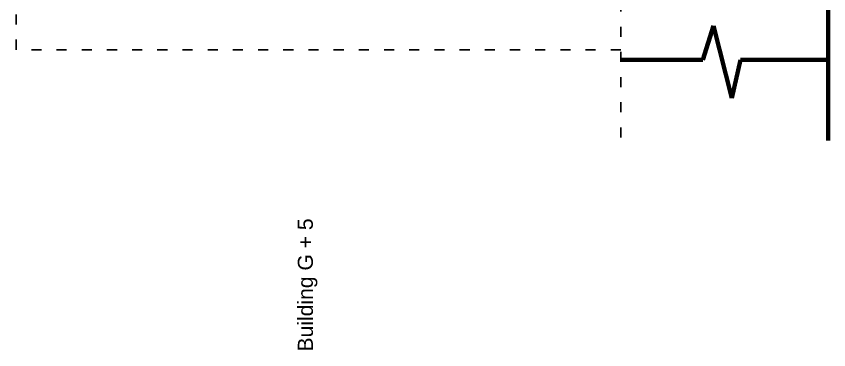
# Model space of a CAD drawing. Header units: inches. Extents: x 2702 to 16065, y 1501 to 3657.
# Drawn here: x 15097 to 16065, y 1501 to 1898 of the extents above; entities that cross this region are included whole.
import ezdxf

# ---------------------------------------------------------------- set-up
doc = ezdxf.new("R2010")
doc.units = ezdxf.units.IN
doc.linetypes.add('ACAD_ISO03W100', pattern=[30, 12, -18])
doc.layers.add('dimensions', color=210, linetype='Continuous')
doc.layers.add('text', color=10, linetype='Continuous')
doc.styles.get("Standard").update_dxf_attribs({"font": 'arial.ttf'})

msp = doc.modelspace()

# ---------------------------------------------------------------- linework, layer by layer
at = {"linetype": 'ACAD_ISO03W100'}
msp.add_line((15817.39, 3175.706), (15817.39, 1749.887), dxfattribs=at)
msp.add_lwpolyline([(15817.39, 1858.231), (15097.39, 1858.231), (15097.39, 2998.231), (15817.39, 2998.231)], dxfattribs=at)
at = {"layer": 'dimensions', "color": 7, "lineweight": 100, "true_color": 0xffffff}
for p, q in [((16064.335, 3175.706), (16064.335, 1749.887)), ((15914.915, 1846.293), (15927.844, 1886.857)), ((15927.844, 1886.857), (15949.619, 1800.539)), ((15818.074, 1846.293), (15914.915, 1846.293)), ((15949.619, 1800.539), (15959.826, 1846.293)), ((15959.826, 1846.293), (16065.018, 1846.293))]:
    msp.add_line(p, q, dxfattribs=at)

# ---------------------------------------------------------------- texts
at = {"layer": 'text', "color": 18, "lineweight": 100, "true_color": 0x000000, "insert": (15432.683, 1498.504), "char_height": 18, "attachment_point": 1, "rotation": 90}
msp.add_mtext_dynamic_manual_height_columns('{\\C256;\\c16777215;Building G + 5}', width=886.01727, gutter_width=12.5, heights=[0], dxfattribs=at)

doc.saveas('drawing.dxf')
